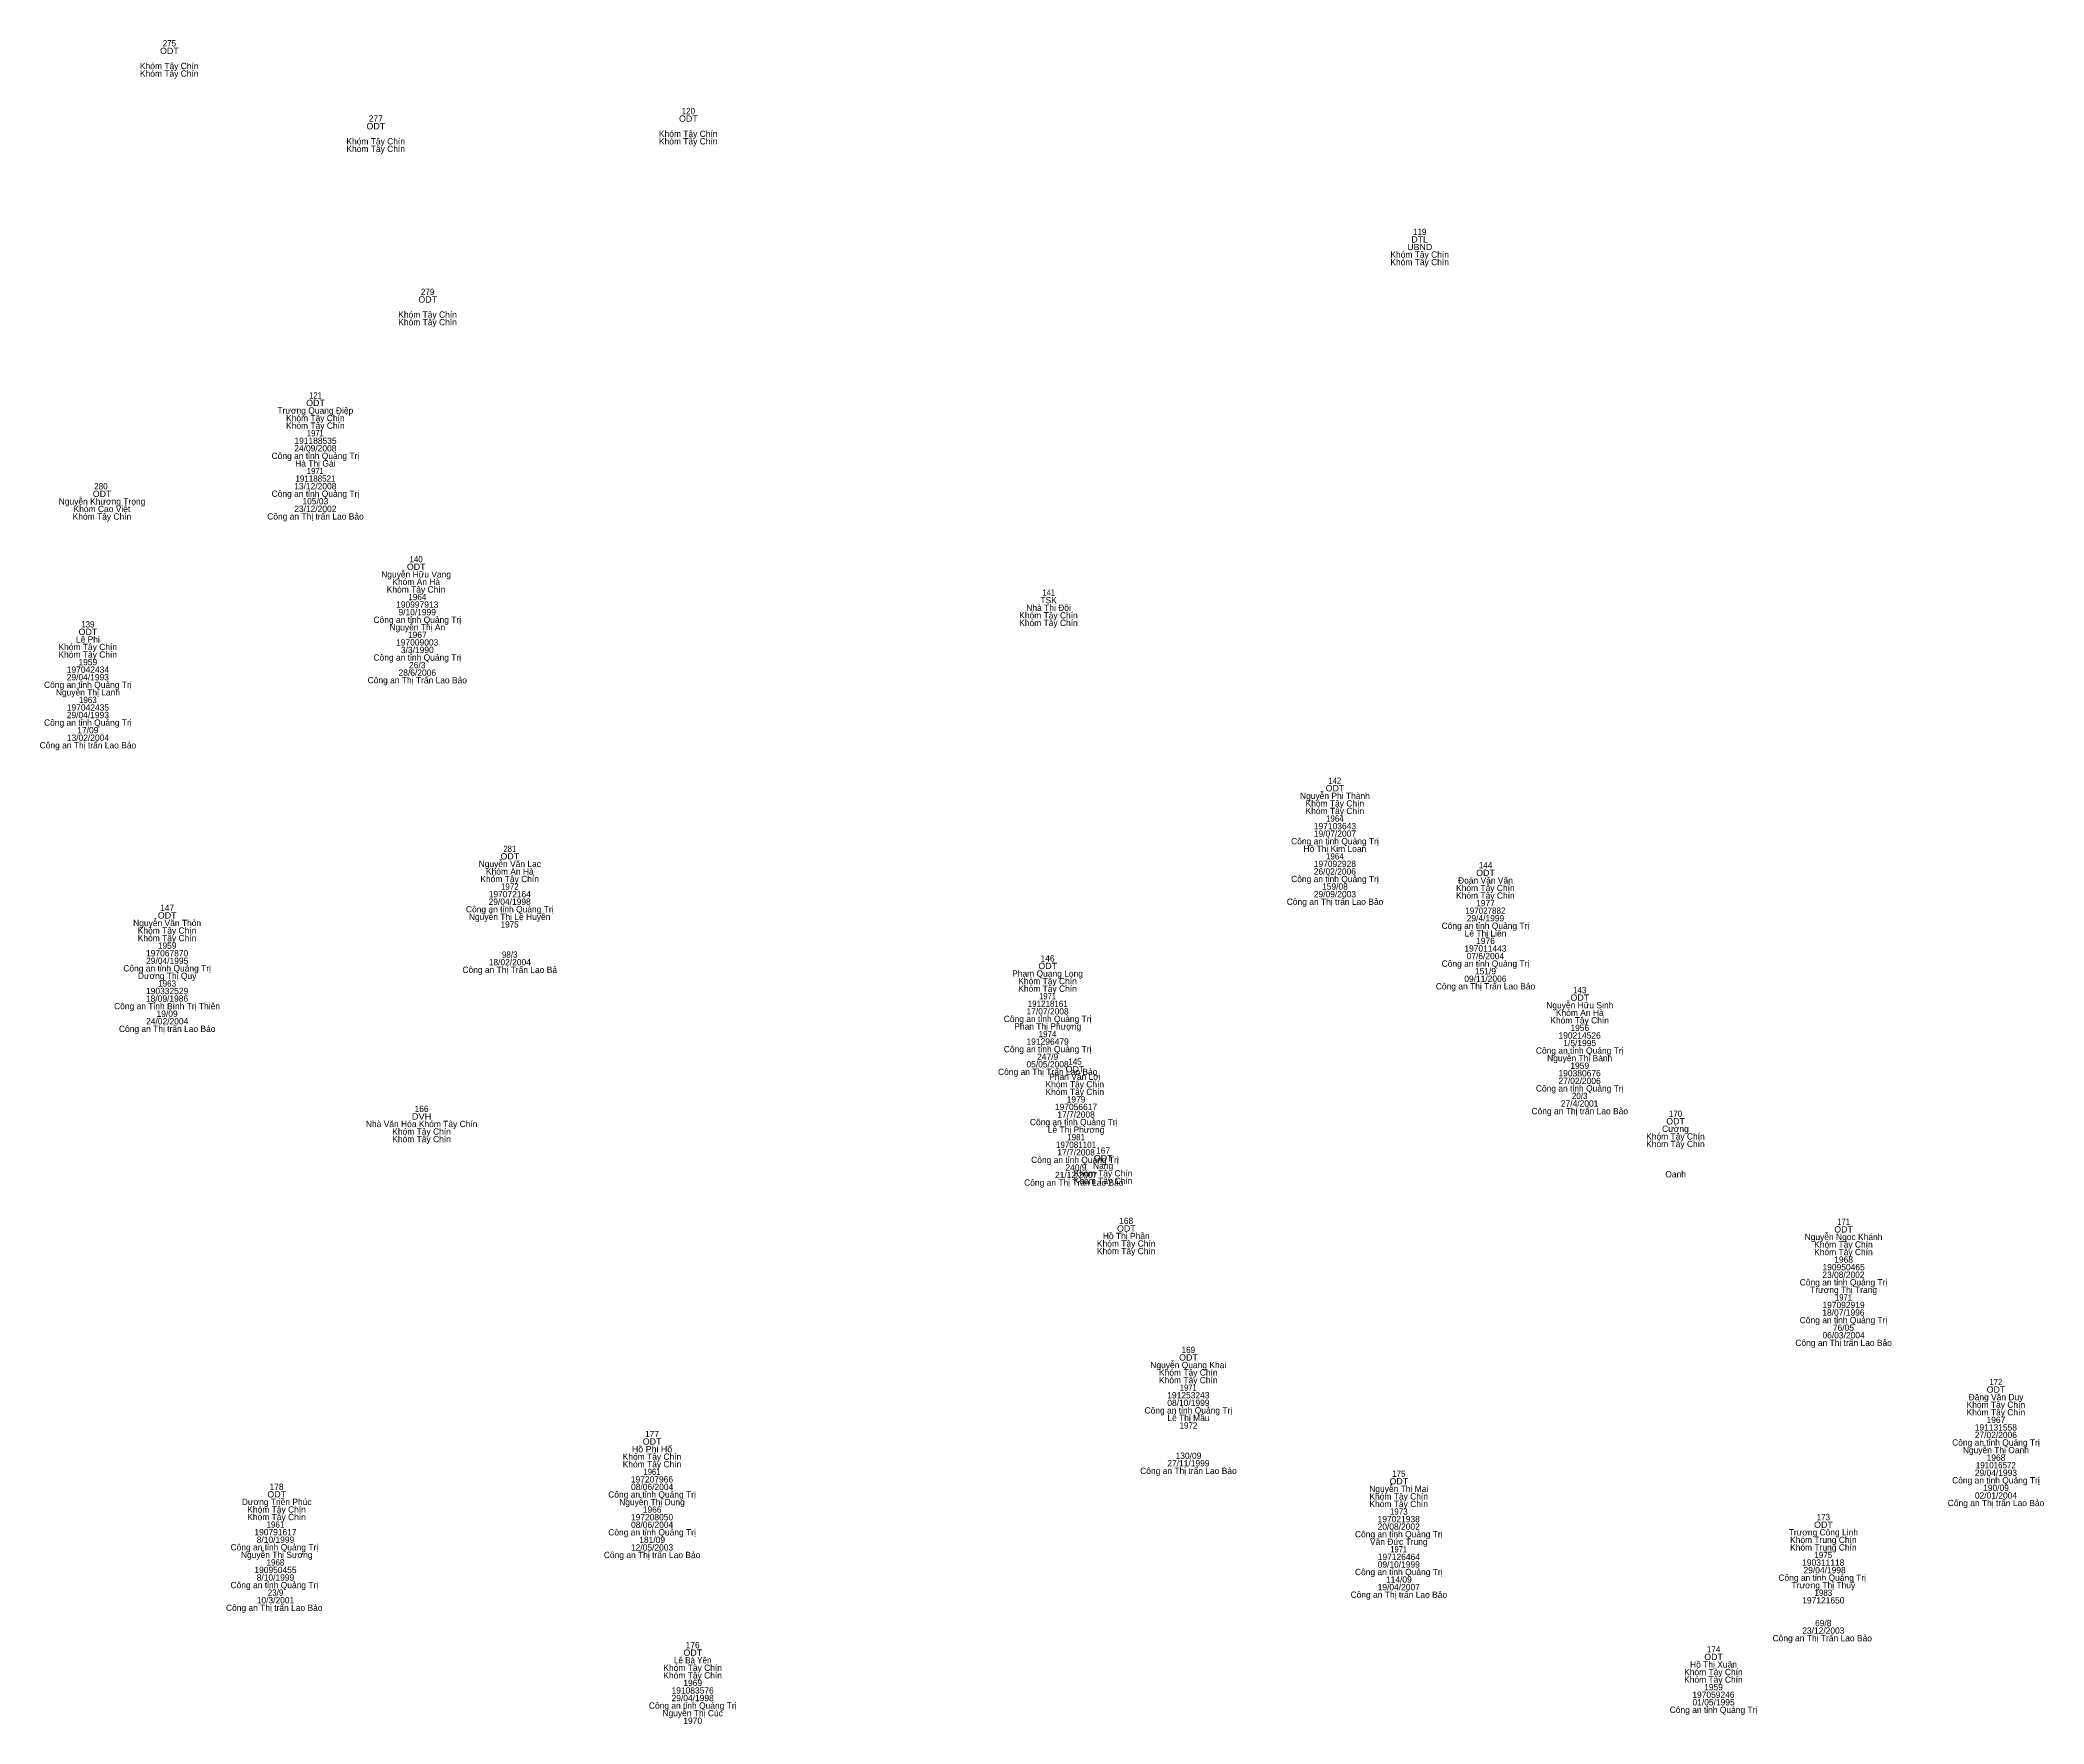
# Model space of a CAD drawing. Header units: metres. Extents: x 537000 to 537501, y 1838003 to 1838507.
# Drawn here: x 537368.3 to 537495.5, y 1838124.6 to 1838231.5 of the extents above; entities that cross this region are included whole.
import ezdxf
from ezdxf.enums import TextEntityAlignment as Align

# ---------------------------------------------------------------- set-up
doc = ezdxf.new("R2010")
doc.units = ezdxf.units.M
doc.header["$LTSCALE"] = 0.16
doc.layers.add('1', color=7, linetype='Continuous')

msp = doc.modelspace()

# ---------------------------------------------------------------- texts
at = {"layer": '1'}
for s, width, p in [('ODT', 1.05, (537376.515, 1838230.61)), ('275', 0.95, (537376.515, 1838231.09)), ('ODT', 1.05, (537409.445, 1838226.31)), ('120', 0.95, (537409.44, 1838226.79)), ('ODT', 1.05, (537389.615, 1838225.83)), ('119', 0.95, (537455.85, 1838219.12)), ('UBND', 1.05, (537455.85, 1838218.16)), ('DTL', 1.05, (537455.845, 1838218.64)), ('279', 0.95, (537392.9, 1838215.31)), ('ODT', 1.05, (537392.905, 1838214.83)), ('121', 0.9, (537385.785, 1838208.74)), ('ODT', 1.05, (537385.785, 1838208.26)), ('1971', 0.9, (537385.775, 1838206.34)), ('191188521', 0.95, (537385.785, 1838203.46)), ('1971', 0.9, (537385.775, 1838203.94)), ('ODT', 1.05, (537372.245, 1838202.49)), ('280 ', 0.95, (537372.24, 1838202.97)), ('140', 0.95, (537392.17, 1838198.34)), ('ODT', 1.05, (537392.175, 1838197.86)), (' 1964', 0.95, (537392.175, 1838195.94)), ('141', 0.9, (537432.305, 1838196.22)), ('ODT', 1.05, (537371.345, 1838193.73)), ('139', 0.95, (537371.34, 1838194.21)), ('1963', 0.95, (537371.34, 1838189.41)), ('ODT', 1.05, (537450.475, 1838183.8)), ('142', 0.9, (537450.465, 1838184.28)), ('1964', 0.95, (537450.465, 1838181.88)), ('ODT', 1.05, (537398.115, 1838179.48)), ('281', 0.9, (537398.115, 1838179.96)), ('1964', 0.95, (537450.465, 1838179.48)), ('ODT', 1.05, (537460.025, 1838178.43)), ('144', 0.95, (537460.025, 1838178.91)), ('1972', 0.95, (537398.115, 1838177.56)), ('ODT', 1.05, (537376.375, 1838175.73)), ('197027882', 0.95, (537460.015, 1838176.03)), ('1975', 0.95, (537398.105, 1838175.16)), ('98/3', 0.95, (537398.11, 1838173.24)), ('ODT', 1.05, (537432.245, 1838172.52)), ('1963', 0.95, (537376.37, 1838171.41)), ('1971', 0.9, (537432.235, 1838170.6)), ('ODT', 1.05, (537466.005, 1838170.51)), ('143', 0.95, (537466, 1838170.99)), ('191218161', 0.95, (537432.245, 1838170.12)), ('1974', 0.95, (537432.235, 1838168.2)), ('ODT', 1.05, (537433.975, 1838165.97)), ('145', 0.95, (537433.975, 1838166.45)), ('20/3', 0.95, (537466, 1838164.27)), ('DVH', 1.1, (537392.52, 1838162.97)), ('170', 0.95, (537472.08, 1838163.14)), (' 1981', 0.95, (537433.975, 1838161.65)), ('ODT', 1.05, (537472.085, 1838162.66)), (' 197081101', 0.95, (537433.97, 1838161.17)), ('ODT', 1.05, (537435.765, 1838160.32)), ('ODT', 1.05, (537437.235, 1838155.86)), ('ODT', 1.05, (537482.745, 1838155.8)), ('171', 0.9, (537482.745, 1838156.28)), ('1971', 0.9, (537482.735, 1838151.48)), ('ODT', 1.05, (537441.175, 1838147.67)), ('169', 0.95, (537441.17, 1838148.15)), ('1971', 0.9, (537441.165, 1838145.75)), ('ODT', 1.05, (537492.415, 1838145.63)), ('172', 0.9, (537492.405, 1838146.11)), ('1972', 0.95, (537441.175, 1838143.35)), ('Hồ Phi Hổ', 1.05, (537407.14, 1838141.85)), ('ODT', 1.05, (537407.145, 1838142.33)), ('1961', 0.9, (537407.135, 1838140.41)), ('175', 0.95, (537454.525, 1838140.29)), ('191016572', 0.95, (537492.405, 1838140.83)), ('ODT', 1.05, (537383.325, 1838138.98)), ('ODT', 1.05, (537454.525, 1838139.81)), ('1973', 0.95, (537454.52, 1838137.89)), ('173', 0.95, (537481.46, 1838137.53)), ('1961 ', 0.95, (537383.315, 1838137.06)), ('ODT', 1.05, (537481.465, 1838137.05)), ('1971', 0.9, (537454.515, 1838135.49)), ('1975', 0.95, (537481.455, 1838135.13)), ('1968 ', 0.95, (537383.315, 1838134.66)), ('23/9 ', 0.95, (537383.32, 1838132.74)), ('1983', 0.95, (537481.46, 1838132.73)), ('Lê Bá Yên', 0.95, (537409.72, 1838128.45)), ('ODT', 1.05, (537409.725, 1838128.93)), ('ODT', 1.05, (537474.495, 1838128.66)), ('174', 0.95, (537474.495, 1838129.14))]:
    msp.add_text(s, height=0.4, dxfattribs=dict(at, width=width)).set_placement(p, align=Align.CENTER)
for s, p in [('Khóm Tây Chín', (537376.505, 1838229.65)), ('Khóm Tây Chín', (537376.505, 1838229.17)), ('277', (537389.61, 1838226.31)), ('Khóm Tây Chín', (537409.435, 1838225.35)), ('Khóm Tây Chín', (537389.605, 1838224.87)), ('Khóm Tây Chín', (537389.605, 1838224.39)), ('Khóm Tây Chín', (537409.435, 1838224.87)), ('Khóm Tây Chín', (537455.845, 1838217.68)), ('Khóm Tây Chín', (537455.845, 1838217.2)), ('Khóm Tây Chín', (537392.895, 1838213.87)), ('Khóm Tây Chín', (537392.895, 1838213.39)), ('Trương Quang Điệp', (537385.775, 1838207.78)), ('Khóm Tây Chín', (537385.775, 1838207.3)), ('Khóm Tây Chín', (537385.775, 1838206.82)), ('Công an tỉnh Quảng Trị', (537385.78, 1838204.9)), ('24/09/2008', (537385.775, 1838205.38)), ('191188535', (537385.785, 1838205.86)), ('Hà Thị Gái', (537385.775, 1838204.42)), ('Công an tỉnh Quảng Trị', (537385.78, 1838202.5)), ('13/12/2008', (537385.775, 1838202.98)), ('Nguyễn Khương Trọng', (537372.24, 1838202.01)), ('Khóm Tây Chín', (537372.235, 1838201.05)), ('Khóm Cao Việt', (537372.235, 1838201.53)), ('Công an Thị trấn Lao Bảo', (537385.785, 1838201.06)), ('23/12/2002', (537385.775, 1838201.54)), ('105/03', (537385.775, 1838202.02)), ('Nguyễn Hữu Vang', (537392.17, 1838197.38)), ('Khóm Tây Chín', (537392.165, 1838196.42)), ('Khóm An Hà', (537392.175, 1838196.9)), (' Công an tỉnh Quảng Trị', (537392.17, 1838194.5)), (' 190997913', (537392.165, 1838195.46)), (' 9/10/1999', (537392.165, 1838194.98)), ('Khóm Tây Chín', (537432.295, 1838194.78)), ('Nhà Thị Đội', (537432.3, 1838195.26)), ('TSK', (537432.305, 1838195.74)), ('Lê Phi', (537371.34, 1838193.25)), (' Nguyễn Thị An', (537392.17, 1838194.02)), (' 1967', (537392.17, 1838193.54)), ('Khóm Tây Chín', (537432.295, 1838194.3)), ('Khóm Tây Chín', (537371.335, 1838192.77)), ('Khóm Tây Chín', (537371.335, 1838192.29)), (' Công an tỉnh Quảng Trị', (537392.17, 1838192.1)), (' 197009003', (537392.165, 1838193.06)), (' 3/3/1990', (537392.17, 1838192.58)), ('29/04/1993', (537371.34, 1838190.85)), ('197042434', (537371.345, 1838191.33)), ('1959', (537371.34, 1838191.81)), (' Công an Thị Trấn Lao Bảo', (537392.17, 1838190.66)), (' 28/6/2006', (537392.17, 1838191.14)), (' 26/3', (537392.165, 1838191.62)), ('Công an tỉnh Quảng Trị', (537371.34, 1838190.37)), ('Nguyễn Thị Lanh', (537371.345, 1838189.89)), ('29/04/1993', (537371.34, 1838188.45)), ('197042435', (537371.345, 1838188.93)), ('Công an tỉnh Quảng Trị', (537371.34, 1838187.97)), ('13/02/2004', (537371.345, 1838187.01)), ('17/09', (537371.34, 1838187.49)), ('Công an Thị trấn Lao Bảo', (537371.345, 1838186.53)), ('Nguyễn Phi Thành', (537450.47, 1838183.32)), ('Khóm Tây Chín', (537450.465, 1838182.84)), ('Khóm Tây Chín', (537450.465, 1838182.36)), ('197103643', (537450.47, 1838181.4)), ('19/07/2007', (537450.47, 1838180.92)), ('Công an tỉnh Quảng Trị', (537450.47, 1838180.44)), ('Hồ Thị Kim Loan', (537450.465, 1838179.96)), ('Nguyễn Văn Lạc', (537398.115, 1838179)), ('Khóm Tây Chín', (537398.105, 1838178.04)), ('Khóm An Hà', (537398.115, 1838178.52)), ('Công an tỉnh Quảng Trị', (537450.47, 1838178.04)), ('26/02/2006', (537450.465, 1838178.52)), ('197092928', (537450.465, 1838179)), ('Đoàn Văn Vấn', (537460.02, 1838177.95)), ('197072164', (537398.115, 1838177.08)), ('29/09/2003', (537450.47, 1838177.08)), ('159/08', (537450.47, 1838177.56)), ('Khóm Tây Chín', (537460.015, 1838177.47)), ('Khóm Tây Chín', (537460.015, 1838176.99)), ('147', (537376.37, 1838176.21)), ('Công an tỉnh Quảng Trị', (537398.11, 1838176.12)), ('Nguyễn Thị Lệ Huyền', (537398.105, 1838175.64)), ('29/04/1998', (537398.105, 1838176.6)), ('Công an Thị trấn Lao Bảo', (537450.475, 1838176.6)), ('29/4/1999', (537460.02, 1838175.55)), ('1977', (537460.02, 1838176.51)), ('Nguyễn Văn Thỏn', (537376.37, 1838175.25)), ('Khóm Tây Chín', (537376.365, 1838174.77)), ('Khóm Tây Chín', (537376.365, 1838174.29)), ('Công an tỉnh Quảng Trị', (537460.02, 1838175.07)), ('Lê Thị Liên', (537460.025, 1838174.59)), ('197067870', (537376.37, 1838173.33)), ('1959', (537376.37, 1838173.81)), ('146', (537432.235, 1838173)), ('197011443', (537460.02, 1838173.63)), ('07/6/2004', (537460.015, 1838173.15)), ('1976', (537460.025, 1838174.11)), ('Công an tỉnh Quảng Trị', (537376.37, 1838172.37)), ('Dương Thị Quy', (537376.37, 1838171.89)), ('29/04/1995', (537376.375, 1838172.85)), ('Công an Thị Trấn Lao Bả', (537398.11, 1838172.28)), ('18/02/2004', (537398.115, 1838172.76)), ('Phạm Quang Long', (537432.235, 1838172.04)), ('Công an tỉnh Quảng Trị', (537460.02, 1838172.67)), ('09/11/2006', (537460.015, 1838171.71)), ('151/9', (537460.02, 1838172.19)), ('18/09/1986', (537376.365, 1838170.45)), ('190332529', (537376.37, 1838170.93)), ('Khóm Tây Chín', (537432.235, 1838171.56)), ('Khóm Tây Chín', (537432.235, 1838171.08)), ('Công an Thị Trấn Lao Bảo', (537460.025, 1838171.23)), ('Công an Tỉnh Bình Trị Thiên', (537376.365, 1838169.97)), ('19/09', (537376.37, 1838169.49)), ('Công an tỉnh Quảng Trị', (537432.24, 1838169.16)), ('17/07/2008', (537432.235, 1838169.64)), ('Nguyễn Hữu Sinh', (537466.005, 1838170.03)), ('Khóm Tây Chín', (537465.995, 1838169.07)), ('Khóm An Hà', (537466.005, 1838169.55)), ('Công an Thị trấn Lao Bảo', (537376.375, 1838168.53)), ('24/02/2004', (537376.375, 1838169.01)), ('Phan Thị Phượng', (537432.245, 1838168.68)), ('190214526', (537465.995, 1838168.11)), ('1956', (537466.005, 1838168.59)), ('Công an tỉnh Quảng Trị', (537432.24, 1838167.24)), ('191296479', (537432.24, 1838167.72)), ('247/9', (537432.24, 1838166.76)), ('Công an tỉnh Quảng Trị', (537466, 1838167.15)), ('Nguyễn Thị Bành', (537466, 1838166.67)), ('1/5/1995', (537466, 1838167.63)), ('Công an Thị Trấn Lao Bảo', (537432.245, 1838165.8)), ('05/05/2008', (537432.235, 1838166.28)), ('Phan Văn Lợi', (537433.97, 1838165.49)), ('190380676', (537465.995, 1838165.71)), ('1959', (537466, 1838166.19)), ('Khóm Tây Chín', (537433.965, 1838165.01)), ('Khóm Tây Chín', (537433.965, 1838164.53)), (' 1979', (537433.97, 1838164.05)), ('Công an tỉnh Quảng Trị', (537466, 1838164.75)), ('27/02/2006', (537465.995, 1838165.23)), ('166', (537392.515, 1838163.45)), (' 197056617', (537433.965, 1838163.57)), (' 17/7/2008', (537433.97, 1838163.09)), ('Công an Thị trấn Lao Bảo', (537466.005, 1838163.31)), ('27/4/2001', (537465.995, 1838163.79)), ('Nhà Văn Hóa Khóm Tây Chín', (537392.52, 1838162.49)), ('Khóm Tây Chín', (537392.515, 1838162.01)), ('Khóm Tây Chín', (537392.515, 1838161.53)), ('Công an tỉnh Quảng Trị ', (537433.97, 1838162.61)), (' Lê Thị Phương', (537433.97, 1838162.13)), ('Khóm Tây Chín', (537472.075, 1838161.7)), ('Cường', (537472.075, 1838162.18)), (' Công an tỉnh Quảng Trị ', (537433.975, 1838160.21)), (' 17/7/2008', (537433.97, 1838160.69)), ('167', (537435.76, 1838160.8)), ('Khóm Tây Chín', (537472.075, 1838161.22)), (' 21/12/2007', (537433.97, 1838159.25)), (' 240/9', (537433.965, 1838159.73)), ('Khóm Tây Chín', (537435.755, 1838159.36)), ('Nàng', (537435.76, 1838159.84)), ('Oanh', (537472.085, 1838159.3)), ('Công an Thị Trấn Lao Bảo ', (537433.975, 1838158.77)), ('Khóm Tây Chín', (537435.755, 1838158.88)), ('Hồ Thị Phần', (537437.23, 1838155.38)), ('168', (537437.225, 1838156.34)), ('Nguyễn Ngọc Khánh', (537482.74, 1838155.32)), ('Khóm Tây Chín', (537437.225, 1838154.9)), ('Khóm Tây Chín', (537437.225, 1838154.42)), ('Khóm Tây Chín', (537482.735, 1838154.84)), ('Khóm Tây Chín', (537482.735, 1838154.36)), ('1968', (537482.745, 1838153.88)), ('23/08/2002', (537482.735, 1838152.92)), ('190950465', (537482.745, 1838153.4)), ('Công an tỉnh Quảng Trị', (537482.74, 1838152.44)), ('Trương Thị Trang', (537482.745, 1838151.96)), ('Công an tỉnh Quảng Trị', (537482.74, 1838150.04)), ('18/07/1996', (537482.735, 1838150.52)), ('197092919', (537482.74, 1838151)), ('06/03/2004', (537482.745, 1838149.08)), ('76/05', (537482.735, 1838149.56)), ('Công an Thị trấn Lao Bảo', (537482.745, 1838148.6)), ('Nguyễn Quang Khai', (537441.165, 1838147.19)), ('Khóm Tây Chín', (537441.165, 1838146.71)), ('Khóm Tây Chín', (537441.165, 1838146.23)), ('191253243', (537441.17, 1838145.27)), ('Đặng Văn Duy', (537492.415, 1838145.15)), ('Công an tỉnh Quảng Trị', (537441.17, 1838144.31)), ('08/10/1999', (537441.17, 1838144.79)), ('Lê Thị Mầu', (537441.175, 1838143.83)), ('Khóm Tây Chín', (537492.405, 1838144.67)), ('Khóm Tây Chín', (537492.405, 1838144.19)), ('1967', (537492.41, 1838143.71)), ('177', (537407.14, 1838142.81)), ('27/02/2006', (537492.405, 1838142.75)), ('191131558', (537492.405, 1838143.23)), ('Khóm Tây Chín', (537407.135, 1838141.37)), ('130/09', (537441.175, 1838141.43)), ('Công an tỉnh Quảng Trị', (537492.41, 1838142.27)), ('Nguyễn Thị Oanh', (537492.405, 1838141.79)), ('1968', (537492.415, 1838141.31)), ('Khóm Tây Chín', (537407.135, 1838140.89)), ('197207966', (537407.135, 1838139.93)), ('Công an Thị trấn Lao Bảo', (537441.175, 1838140.47)), ('27/11/1999', (537441.17, 1838140.95)), ('Công an tỉnh Quảng Trị', (537492.41, 1838139.87)), ('29/04/1993', (537492.41, 1838140.35)), ('178', (537383.315, 1838139.46)), ('Công an tỉnh Quảng Trị', (537407.14, 1838138.97)), ('Nguyễn Thị Dung', (537407.135, 1838138.49)), ('08/06/2004', (537407.145, 1838139.45)), ('Nguyễn Thị Mai', (537454.52, 1838139.33)), ('Khóm Tây Chín', (537454.515, 1838138.85)), ('02/01/2004', (537492.415, 1838138.91)), ('190/09', (537492.415, 1838139.39)), ('Dương Triền Phúc', (537383.325, 1838138.5)), ('Khóm Tây Chín', (537383.315, 1838138.02)), ('Khóm Tây Chín', (537383.315, 1838137.54)), ('197208050', (537407.14, 1838137.53)), ('1966', (537407.145, 1838138.01)), ('Khóm Tây Chín', (537454.515, 1838138.37)), ('197021938', (537454.515, 1838137.41)), ('Công an Thị trấn Lao Bảo', (537492.415, 1838138.43)), ('190791617 ', (537383.32, 1838136.58)), ('8/10/1999 ', (537383.32, 1838136.1)), ('Công an tỉnh Quảng Trị', (537407.14, 1838136.57)), ('08/06/2004', (537407.145, 1838137.05)), ('181/09', (537407.145, 1838136.09)), ('Công an tỉnh Quảng Trị', (537454.52, 1838136.45)), ('20/08/2002', (537454.515, 1838136.93)), ('Trương Công Linh', (537481.46, 1838136.57)), ('Khóm Trung Chín', (537481.46, 1838136.09)), ('Công an tỉnh Quảng Trị  ', (537383.325, 1838135.62)), ('Nguyễn Thị Sương', (537383.325, 1838135.14)), ('Công an Thị trấn Lao Bảo', (537407.145, 1838135.13)), ('12/05/2003', (537407.14, 1838135.61)), ('Văn Đức Trung', (537454.52, 1838135.97)), ('197126464', (537454.525, 1838135.01)), ('Khóm Trung Chín', (537481.46, 1838135.61)), ('190950455 ', (537383.32, 1838134.18)), ('8/10/1999 ', (537383.32, 1838133.7)), ('Công an tỉnh Quảng Trị', (537454.52, 1838134.05)), ('09/10/1999', (537454.52, 1838134.53)), ('114/09', (537454.525, 1838133.57)), ('Công an tỉnh Quảng Trị ', (537481.46, 1838133.69)), ('190311118', (537481.455, 1838134.65)), (' 29/04/1998', (537481.465, 1838134.17)), ('Công an tỉnh Quảng Trị  ', (537383.325, 1838133.22)), ('10/3/2001 ', (537383.32, 1838132.26)), ('Công an Thị trấn Lao Bảo', (537454.525, 1838132.61)), ('19/04/2007', (537454.52, 1838133.09)), ('Trương Thị Thuỷ', (537481.46, 1838133.21)), ('197121650', (537481.46, 1838132.25)), ('Công an Thị trấn Lao Bảo  ', (537383.315, 1838131.78)), ('Công an Thị Trấn Lao Bảo ', (537481.465, 1838129.85)), ('23/12/2003', (537481.46, 1838130.33)), ('69/8', (537481.455, 1838130.81)), ('176', (537409.715, 1838129.41)), ('Khóm Tây Chín', (537409.715, 1838127.97)), ('Khóm Tây Chín', (537409.715, 1838127.49)), ('Khóm Tây Chín', (537474.485, 1838127.7)), ('Khóm Tây Chín', (537474.485, 1838127.22)), ('Hồ Thị Xuân', (537474.49, 1838128.18)), ('29/04/1998', (537409.715, 1838126.05)), ('191083576', (537409.715, 1838126.53)), ('1969', (537409.72, 1838127.01)), ('197059246', (537474.485, 1838126.26)), ('1959', (537474.49, 1838126.74)), ('Công an tỉnh Quảng Trị', (537409.72, 1838125.57)), ('Nguyễn Thị Cúc', (537409.715, 1838125.09)), ('1970', (537409.72, 1838124.61)), ('Công an tỉnh Quảng Trị', (537474.49, 1838125.3)), ('01/05/1995', (537474.495, 1838125.78))]:
    msp.add_text(s, height=0.4, dxfattribs=at).set_placement(p, align=Align.CENTER)

doc.saveas('drawing.dxf')
